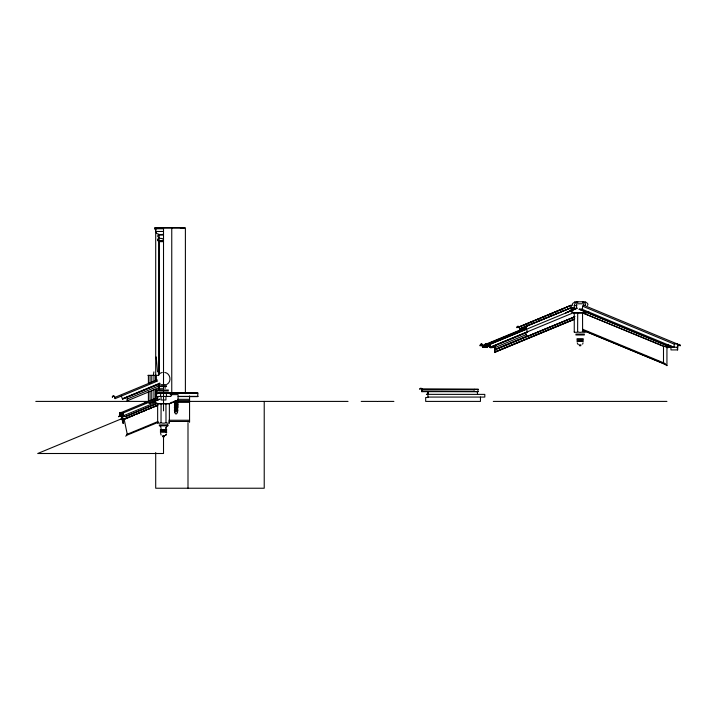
<?xml version="1.0" encoding="UTF-8"?>
<svg xmlns="http://www.w3.org/2000/svg" width="716" height="716" viewBox="0 0 716 716"><rect width="100%" height="100%" fill="white"/><g stroke="black" fill="none" stroke-linecap="round" stroke-linejoin="round"><path stroke-width="1.07" d="M120.19 415.638L119.697 413.186A3.786 2.569 67.5 0 1 122.642 413.195L123.233 415.763L125.228 416.667L157.189 403.278M483.237 347.171L484.634 346.589L486.558 347.242L490.478 345.452L488.751 346.177M670.158 347.26L667.509 347.654L667.509 345.649M177.649 401.103L177.819 407.431L176.055 405.829L174.301 407.431L175.384 407.341L174.874 407.153A0.958 0.886 0 0 0 175.357 406.437M577.186 342.821L578.215 344.629M572.567 310.028L576.568 308.032L576.577 303.772L583.665 303.772L583.665 305.866M156.911 393.523L155.497 395.527L156.67 396.485M495.588 351.959L494.863 352.576L494.863 345.747L494.863 349.9M155.685 395.366L156.67 396.422M160.608 433.225L161.1 435.077M153.358 375.077L153.886 371.89M155.506 395.393L156.133 396.315M166.425 434.048L165.638 435.507M165.119 387.589L165.172 388.439M576.568 308.032L565.64 312.901L577.248 308.086M161.1 428.669L160.742 426.888M120.028 415.772L118.57 416.667L120.628 415.817M118.57 416.667L120.145 415.88L119.563 413.105M155.56 395.178C154.558 392.815 158.039 392.44 157.332 390.39L160.42 390.39M483.694 345.479A1.378 0.931 67.5 0 0 483.712 345.148L484.437 344.835M166.363 434.299L165.53 435.409M165.969 427.425L165.933 428.669L166.291 426.888M153.233 401.998L157.43 403.735L169.54 403.591L178.06 400.065M571.162 305.365L519.037 327.051L571.019 305.24M571.95 307.486L519.771 328.814M569.838 311.156L574.035 312.901L586.144 312.758L588.695 311.693M677.497 347.233C677.39 343.224 680.665 345.13 680.119 345.891A1.083 1.083 0 0 0 679.529 344.477A1.083 1.083 0 0 0 678.115 345.067L677.255 347.135L677.515 349.909M155.658 394.874L156.634 393.675M166.622 396.243L166.246 393.523M482.942 346.338L482.7 347.018L481.644 344.163L480.731 345.255A1.083 0.77 -90 0 1 480.803 344.414L481.823 343.984A1.083 0.77 -90 0 1 482.208 344.647L482.745 347.242L486.737 346.983M584.686 331.177L584.095 331.383L583.406 330.515A1.244 0.877 -90 0 0 582.547 329.226L663.499 362.77L663.499 346.392L582.547 312.874L582.609 331.812A3.643 2.578 90 0 0 583.003 332.099L583.039 332.117A17.578 12.432 -90 0 0 583.853 332.322L584.668 332.322A17.578 12.432 -90 0 0 585.491 332.117L585.518 332.099A3.643 2.578 90 0 0 585.795 331.92M160.778 393.523L160.456 396.315M582.618 344.145L583.048 342.821M484.634 346.589L489.037 344.736L490.254 347.654C493.208 348.119 492.241 346.598 495.418 346.025M478.288 389.486L421.921 389.227A1.083 1.083 0 0 0 420.802 388.242A1.083 1.083 0 0 0 419.746 389.325C419.54 388.537 423.353 387.75 421.661 391.652L478.377 391.562L421.921 391.392M161.091 403.699L161.028 422.646A3.643 2.578 -90 0 1 160.626 422.941L160.59 422.95A17.578 12.432 90 0 1 159.775 423.156L158.961 423.156A17.578 12.432 -90 0 1 158.147 422.95L158.111 422.941A3.643 2.578 -90 0 1 157.717 422.646L157.654 422.592M169.379 422.592L169.316 422.646A3.643 2.578 -90 0 1 168.913 422.941L168.878 422.95A17.578 12.432 90 0 1 168.063 423.156L167.249 423.156A17.578 12.432 -90 0 1 166.434 422.95L166.398 422.941A3.643 2.578 90 0 1 166.005 422.646L165.942 403.699M577.696 312.856L577.633 331.812A3.643 2.578 -90 0 1 577.23 332.099L577.203 332.117A17.578 12.432 -90 0 1 576.38 332.322L575.566 332.322A17.578 12.432 -90 0 1 574.751 332.117A3.643 2.578 90 0 1 574.322 331.812L574.259 331.75M171.061 396.208L171.357 394.892L170.113 393.523M167.088 384.25C171.938 381.431 170.336 373.242 164.787 372.436M165.942 422.592L165.861 422.646A3.643 3.643 0 0 1 165.289 422.941L165.244 422.95A17.578 17.578 0 0 1 164.089 423.156L162.935 423.156A17.578 17.578 0 0 1 161.78 422.95L161.735 422.941A3.643 3.643 0 0 1 161.172 422.646L161.091 422.592M582.547 331.75L582.466 331.812A3.643 3.643 0 0 1 581.893 332.099A17.578 17.578 0 0 1 580.694 332.322L579.539 332.322A17.578 17.578 0 0 1 578.394 332.117A3.643 3.643 0 0 1 577.776 331.812L577.696 331.75M481.492 344.127L481.778 343.957A1.083 0.77 90 0 0 480.83 344.351L481.107 344.306M159.874 373.412L162.237 372.436M587.496 305.472L588.006 304.21L586.717 302.68M573.516 302.68L572.236 304.21L572.737 305.472M489.037 344.736L485.591 346.168M159.749 399.125L148.973 403.591L159.722 399.304M120.163 415.817L121.255 415.37M157.43 403.735L169.594 403.735L178.06 400.235M574.035 312.901L586.207 312.901L588.722 311.854M114.811 397.425L157.234 379.856M157.69 380.975L115.043 398.669C114.748 394.462 112.045 396.745 112.421 397.326A1.083 1.083 0 0 1 113.003 395.912A1.083 1.083 0 0 1 114.426 396.494L115.267 398.543M122.409 398.767L159.793 383.194M122.517 399.009L159.963 383.597L122.543 399.089L121.299 396.073M127.162 399.063L158.54 386.058M127.162 400.844L159.176 387.589M120.736 412.756L157.851 397.389M143.71 403.582L146.798 402.303M122.651 413.186L157.699 398.669M118.498 416.515L120.565 415.656M155.238 402.589L123.277 415.817L121.997 415.37M125.228 416.667L157.189 403.439M123.295 418.063L37.715 453.505L163.516 453.505L163.516 436.876M134.169 415.208L122.928 419.862L157.395 405.122M123.519 419.155L158.012 405.122M136.219 414.358L139.289 413.087M141.329 412.237L146.449 410.125M148.489 409.275L151.559 408.004M153.6 407.162L156.67 405.891M125.703 436.169L126.634 435.4A1.217 0.823 67.5 0 1 127.251 434.236L158.012 421.5M126.392 435.4L158.191 422.333M518.975 326.89L571.135 305.285M525.267 324.849L528.318 323.587M530.35 322.746L533.402 321.484M537.456 319.801L540.517 318.53M542.54 317.698L545.601 316.427M547.615 315.595L552.716 313.483M554.73 312.641L557.782 311.379M559.814 310.538L562.883 309.267M519.807 328.895L571.995 307.37L519.628 329.154C519.476 324.769 516.576 327.23 516.97 327.74A1.083 1.083 0 0 1 517.525 326.335A1.083 1.083 0 0 1 518.948 326.836L519.172 327.373M525.571 327.105L525.669 327.346M525.66 327.543L526.341 329.19L482.566 347.323L482.029 344.718M483.855 345.049L526.17 327.525M570.554 309.142L574.68 307.433M482.512 345.998L525.947 328.009M576.953 308.381L482.987 347.242L482.128 345.067A1.083 1.083 0 0 0 480.713 344.477A1.083 1.083 0 0 0 480.123 345.891C479.595 345.13 482.826 343.215 482.745 347.233M486.558 347.242L489.655 345.962M486.791 347.242L482.566 347.323M490.084 347.26L573.963 312.516M490.12 347.341L527.531 331.839M490.254 347.654L527.665 332.161L525.428 326.756M492.492 347.35L495.562 346.079M492.527 347.654L495.293 346.508M494.863 347.627L526.242 334.632M582.547 312.874L667.509 347.654M494.863 349.408L526.878 336.153M574.984 316.642L494.863 349.82L574.098 317.072M574.59 316.955L527.074 336.636L525.58 333.021M574.787 318.79L494.863 351.878L494.863 352.532M495.597 351.878L573.471 319.631M496.027 351.789L573.695 319.631M572.397 310.27L570.974 307.889M485.529 343.859L485.135 344.002A1.083 0.77 -90 0 1 486.218 344.503M157.932 235.492L157.547 236.065L158.737 237.623M163.516 238.947C155.703 236.432 155.381 242.617 163.516 240.137M673.962 347.135L674.275 344.145L582.555 306.162L582.493 309.061L579.253 309.33L670.964 347.305L673.962 347.305L582.251 309.33L579.253 309.33M158.666 392.726L157.601 393.433M163.516 228.753L154.835 228.753L154.835 227.885L159.176 227.769M164.098 435.704L164.555 435.704M155.828 227.769L185.39 227.769L185.39 393.621M154.835 227.885L184.522 227.885L180.181 227.769M163.516 231.465L155.596 231.465L155.596 229.514M155.918 231.465C155.99 235.117 161.252 234.705 163.516 234.284M158.522 234.284L158.522 235.045L163.516 235.045M163.516 240.791L158.084 240.791L157.959 240.137M163.516 241.659L158.952 241.659A1.128 0.797 -90 0 0 158.102 240.907M577.803 301.848L574.518 301.848L574.518 302.367M582.439 301.848L585.724 301.848L585.724 302.367M574.438 302.456L577.767 302.456M582.475 302.456L585.795 302.456M576.836 305.58L574.259 305.58L574.259 309.16M583.665 305.58C586.646 306.475 585.751 302.161 583.415 302.456M575.87 334.103L584.372 334.103M575.87 334.972L584.372 334.972M576.971 338.829L583.272 338.829M576.971 339.393L583.272 339.393M576.971 340.61L583.272 340.61M576.971 341.389L583.272 341.389M579.208 344.861L581.034 344.861M480.821 345.667L483.023 345.595M579.378 345.73L580.855 345.73M666.113 346.392L663.499 346.392M579.19 309.16L670.901 347.135L677.685 347.305M147.89 375.363L158.782 375.363M160.688 384.671L166.345 384.671M160.474 385.879L166.559 385.879M160.474 386.577L166.559 386.577M158.952 388.761L162.604 388.761M421.921 389.307L478.377 389.307M421.921 389.397L478.377 389.397M474.735 389.835L421.921 389.835L421.921 389.253L421.921 391.652M158.648 390.041L168.385 390.041M158.648 390.999L168.385 390.999M421.921 391.482L478.377 391.562M427.935 392.466L427.846 394.256L426.378 394.346L484.804 394.391L484.804 397.067L427.935 397.067M168.94 392.986L189.561 392.986M157.833 393.299L197.804 393.37M170.614 394.614L178.06 394.614L178.06 401.273L174.767 401.273M178.275 396.378L197.804 396.378M170.444 396.422L157.654 396.422L157.654 399.993M189.122 396.539L197.804 396.539L197.804 392.726L157.914 392.69L158.012 393.514M178.275 396.548L197.804 396.548M177.622 399.331L189.561 399.331M177.622 401.005L189.561 401.005M177.622 401.166L189.561 401.166M35.8 401.408L147.738 401.408M188.917 401.408L348.03 401.408M361.213 401.408L377.099 401.408M377.708 401.408L393.89 401.408M493.297 401.408L666.936 401.408M171.115 402.365L174.364 402.365M177.622 402.365L189.561 402.365M177.317 405.059A1.387 1.387 0 0 0 177.532 404.298L177.756 404.298M175.626 406.205L176.521 406.214L176.279 406.786M175.841 406.786L175.626 400.888M176.736 407.225L177.246 407.153A0.958 0.886 0 0 1 176.754 406.437L176.601 406.42M177.649 407.341L176.736 407.341L176.736 405.14M174.364 410.053L175.841 410.053L175.841 405.605M177.756 410.053L176.279 410.053L176.279 405.605M174.364 410.456L175.841 410.456L175.841 412.058L176.279 410.456L177.756 410.456M177.532 404.298L177.532 412.058A1.208 1.119 0 0 1 177.317 412.702L177.058 413.007A1.208 1.119 0 0 0 176.888 413.588L176.046 414.063L175.232 413.588A1.208 1.119 0 0 0 174.964 412.881L174.856 412.765A1.208 1.119 0 0 1 174.588 412.058L174.471 401.103M177.532 412.058L177.756 401.157M120.691 419.155L121.308 419.155M168.94 420.247L189.561 420.247M168.94 421.464L189.561 421.464M123.34 421.858L123.412 423.111M122.866 423.111L123.599 423.111L121.639 413.651C124.727 413.383 117.71 413.383 120.906 413.651L122.606 421.858M159.256 424.937L167.768 424.937M167.195 425.107L168.206 425.107M159.256 425.805L167.768 425.805M160.142 425.984L160.921 425.984M166.524 425.984L167.768 425.984M160.366 429.672L166.658 429.672M161.019 429.842L161.601 429.842M165.736 429.842L166.658 429.842M160.366 430.235L166.658 430.235M160.366 431.453L166.658 431.453M160.366 432.231L166.658 432.231M165.736 432.401L166.658 432.401M162.604 435.704L164.429 435.704M162.774 436.572L164.25 436.572M162.836 436.742L164.241 436.742M477.581 394.382L477.232 391.652M158.522 235.045L159.158 235.573L159.176 238.947M168.358 392.726L170.327 393.719M666.945 365.554A1.432 1.432 0 0 1 665.638 364.516L583.406 330.515M125.228 416.515L123.528 415.898M677.685 344.145L585.974 306.162A4.054 2.873 90 0 0 582.555 306.153M667.509 344.638L673.962 347.314M569.838 310.986L574.098 312.758M583.647 330.515L665.71 364.498M153.233 401.828L157.493 403.591M170.39 393.675L171.366 394.874M123.403 415.978L122.758 413.105M570.795 305.616L571.529 307.379M157.878 384.456L159.346 388M670.901 347.135L670.964 349.909L677.685 349.909L677.685 343.886M124.128 419.155L127.251 434.236M122.785 421.858L123.045 423.111M157.511 371.89L156.222 356.962M421.921 389.253L421.921 391.562M666.936 346.392L666.936 365.652M583.334 302.367L582.511 301.758L576.908 301.848L576.908 302.367M574.259 312.856L574.259 332.322M480.463 397.067L480.463 401.408L425.68 401.408L425.68 397.505L427.935 397.505L427.935 391.652M477.948 389.486L477.948 391.392M474.735 389.343L474.735 389.817M264.222 401.408L264.222 488.231L155.703 488.231L155.703 452.566M189.561 395.939L189.561 422.315M187.995 422.556L187.995 488.231M176.7 400.996L176.601 406.518M175.42 400.996L175.42 406.294M174.588 406.518L174.588 412.058M171.759 227.769L171.759 394.928M169.379 403.35L169.379 423.156M169.11 392.69L169.11 393.209M169.012 392.986L169.012 393.514M165.835 392.69L165.835 393.209M165.942 396.422L165.942 399.993L161.091 399.993L161.091 396.422M163.516 227.769L163.516 392.753M163.516 392.896L163.516 410.886M161.198 392.69L161.198 393.209M159.176 241.659L159.176 374.28M159.176 383.194L159.194 389.468M159.068 384.045L159.068 389.468M158.916 237.623L158.916 374.781M158.916 383.704L158.916 385.933M158.916 388.17L158.916 390.399M157.654 403.699L157.654 423.156M156.133 375.363L156.133 380.787M156.133 389.468L156.133 393.809M155.703 228.807L155.703 380.966M155.703 389.182L155.703 398.866M155.479 395.814L155.479 398.051M153.958 375.363L153.958 380.787M153.958 389.468L153.958 399.242M151.792 375.363L151.792 381.879M151.792 390.56L151.792 400.325M150.056 375.363L150.056 382.962M150.056 391.643L150.056 400.325M148.409 375.363L148.409 382.962M148.409 391.643L148.409 401.408M127.162 397.183L127.162 401.336M119.572 413.078A4.019 2.73 67.5 0 1 122.731 413.078M169.325 393.639A2.363 2.184 -90 0 1 171.222 394.919M663.49 362.914A2.005 2.005 0 0 1 665.325 364.363M674.266 344.11A6.892 6.892 0 0 1 677.676 344.083M575.575 305.607A1.038 1.038 0 0 1 574.626 304.21A2.399 2.399 0 0 1 576.827 302.456M567.305 306.976A1.19 0.841 67.5 0 1 567.018 307.513M495.991 351.789A1.763 1.763 0 0 1 496.215 351.207M474.198 389.415A1.19 0.841 -90 0 1 473.607 389.808M121.711 414.904L122.892 420.614L121.711 414.904M519.834 328.975L518.948 326.836L519.87 329.056M157.117 393.737A2.363 2.184 90 0 0 155.802 394.919A2.363 2.184 -90 0 1 157.117 393.737M155.658 229.478A0.985 0.698 -90 0 0 154.844 228.851A0.985 0.698 90 0 1 155.658 229.478M157.359 390.193A2.157 1.522 90 0 0 159.095 388.842A2.157 1.522 -90 0 1 157.359 390.193"/></g></svg>
